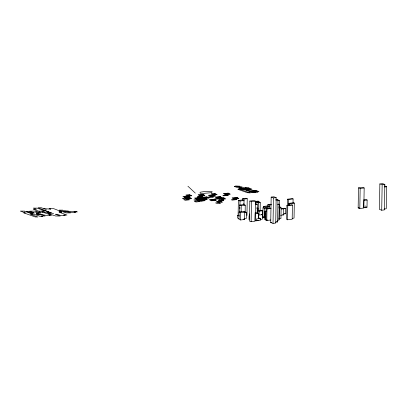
<?xml version="1.0" encoding="UTF-8"?>
<svg xmlns="http://www.w3.org/2000/svg" width="407" height="407" viewBox="0 0 407 407"><rect width="100%" height="100%" fill="white"/><g stroke="black" fill="none" stroke-linecap="round" stroke-linejoin="round"><path stroke-width="0.61" d="M239.265 215.318L237.546 215.527L237.5 218.01L239.163 218.605M238.11 215.537L238.375 200.437L242.384 199.949L244.047 200.544L243.971 204.95M239.072 211.955L238.945 219.383L240.608 219.978L244.617 219.49L244.744 212.062L243.081 211.467L239.072 211.955L240.735 212.546L244.744 212.062M239.448 212.53L239.581 205.067L243.59 204.584L245.253 205.174L245.156 212.398M239.906 208.582L239.927 207.321M239.957 205.433L240.033 201.027L238.375 200.437M240.608 219.978L240.735 212.546M241.132 211.879L241.244 205.662L239.581 205.067M242.628 200.514L242.664 198.652L245.996 198.245L247.247 198.692L246.952 215.456M243.813 204.685L243.839 203.444M243.879 200.961L243.915 199.099L242.664 198.652M243.783 211.986L244.928 211.849L246.591 212.444L246.489 218.361L244.195 218.64M249.033 219.607L249.099 215.761M249.822 201.027L249.471 221.082L251.134 221.678L255.143 221.194L255.494 201.134L253.831 200.544L249.822 201.027L251.485 201.623L255.494 201.134M249.659 216.102L249.7 213.879M251.134 221.678L251.485 201.623M256.405 220.813L256.441 218.966L260.449 218.483L260.419 220.324L256.405 220.813L255.296 220.416M257.158 213.365L257.316 204.553L256.064 204.105M257.804 213.278L257.896 208.226L256.842 207.85M258.272 211.06L258.42 202.808L257.555 202.503M258.297 218.549L258.359 215.14L262.367 214.657L261.258 214.26M258.359 218.574L258.45 213.187L257.199 212.739L254.975 213.009M258.984 202.62L259.005 201.394L258.145 201.083L255.235 201.44M259.066 214.901L259.132 211.223L257.88 210.775L261.213 210.368L262.464 210.816L262.286 219.195L259.997 219.475M260.129 210.648L260.271 202.564L259.412 202.259L255.23 202.788M263.003 207.819L262.846 216.819L264.509 217.414L264.667 208.415L263.003 207.819L267.012 207.336L268.676 207.926L264.667 208.415M263.568 207.626L263.594 206.4L267.603 205.917L269.266 206.507L269.236 208.348M264.194 217.664L264.204 217.252L262.953 216.804L262.942 217.216L264.194 217.664L262.53 217.867M264.779 211.253L264.636 219.465L265.496 219.775L265.639 211.559L264.779 211.253L266.524 211.04M270.843 219.989L266.768 220.487L265.908 220.177L266.112 208.669L270.767 208.104M266.768 220.487L266.972 208.974L266.112 208.669M267.847 206.415L267.882 204.614L271.215 204.212M269.098 206.863L269.134 205.062L267.882 204.614M270.726 222.578L271.169 197.1L273.855 196.774L276.16 197.599L275.712 223.072L273.031 223.397L270.726 222.578L271.8 222.446M273.031 223.397L273.473 197.924L271.169 197.1M275.437 222.202L277.584 221.942L277.971 199.903L275.666 199.084M278.21 204.034L279.314 204.431L279.044 220.085L277.325 220.294M279.08 219.683L279.411 200.59L278.159 200.147M279.848 207.962L279.879 206.11L279.044 205.81M278.775 207.539L279.884 207.402L281.135 207.85L280.947 218.554L278.729 218.824M280.616 215.298L283.526 214.942L283.638 208.776L282.773 208.47M283.654 214.026L285.399 213.812L285.49 208.532L284.63 208.226L281.028 208.679M286.91 205.347L286.665 219.49L287.525 219.8L292.18 219.236L292.43 205.092L291.57 204.782L286.91 205.347L287.769 205.657L292.43 205.092M287.474 205.337L287.581 199.181L292.236 198.616L293.101 198.926L293.025 203.235M287.525 219.8L287.769 205.657M288.344 205.031L288.441 199.491L287.581 199.181M288.761 205.209L288.797 203.332L293.452 202.767L294.312 203.073L294.052 218.101L292.307 218.315M289.621 205.515L289.657 203.637L288.797 203.332M358.15 207.911L358.501 187.856L362.51 187.373L364.173 187.963L363.822 208.018L359.813 208.506L358.15 207.911L359.295 207.774M359.813 208.506L360.164 188.451L358.501 187.856M365.089 207.641L365.12 205.794M367.129 200.015L363.797 200.417L363.675 207.601L367.007 207.199L367.129 200.015L365.878 199.567L363.66 199.837M379.853 183.928L379.405 209.402L381.71 210.226L384.396 209.9L384.839 184.422L382.534 183.603L379.853 183.928L382.158 184.747L384.839 184.422M381.71 210.226L382.158 184.747M384.345 185.913L386.65 186.732L386.263 208.771L384.116 209.03M234.417 186.492L238.39 186.716L245.792 189.357L241.819 189.133L234.417 186.492L235.699 185.968L239.672 186.197L244.877 188.054M238.39 186.716L239.672 186.197M237.998 189.367L239.774 188.645L242.435 188.797L251.836 192.155L250.061 192.872L247.4 192.725L237.998 189.367L240.659 189.52L250.061 192.872M240.659 189.52L242.435 188.797M242.541 188.838L243.808 188.65M244.592 188.171L245.558 187.78L248.86 187.968L251.511 188.914L250.549 189.306L247.247 189.118L244.592 188.171L247.899 188.36L250.549 189.306M256.965 191.794L255.25 192.496L252.589 192.343L244.454 189.443L246.23 188.721L248.891 188.873L257.692 192.053L258.974 191.534L256.262 190.568L253.139 190.39M247.899 188.36L248.86 187.968M247.827 188.812L248.453 188.558M244.454 189.443L247.115 189.596L249.13 188.797M247.4 192.725L248.448 192.297M256.262 190.568L254.98 191.087L251.007 190.863L253.719 191.829L257.692 192.053M252.589 192.343L253.632 191.916M217.44 201.77L220.121 201.445L222.425 202.269L219.739 202.589L216.341 201.434L220.35 200.951L222.013 201.541L218.004 202.03M243.915 199.099L247.247 198.692M240.033 201.027L244.047 200.544M273.473 197.924L276.16 197.599M360.164 188.451L364.173 187.963M255.515 201.816L259.005 201.394M275.824 200.163L277.971 199.903M384.503 186.991L386.65 186.732M255.504 203.164L260.271 202.564M277.747 200.793L279.411 200.59M288.441 199.491L293.101 198.926M241.244 205.662L245.253 205.174M255.647 204.757L257.316 204.553M269.134 205.062L271.352 204.792M277.599 204.64L279.314 204.431M289.657 203.637L294.312 203.073M269.266 206.507L265.252 206.995L263.594 206.4M256.786 208.359L257.896 208.226M278.77 206.242L279.879 206.11M266.972 208.974L271.047 208.481M278.912 208.119L281.135 207.85M244.297 212.719L246.591 212.444M259.132 211.223L262.464 210.816M283.16 208.811L285.49 208.532M281.308 209.056L283.638 208.776M258.45 213.187L255.118 213.589L254.991 220.777L258.323 220.37M262.535 217.455L264.204 217.252M265.908 220.177L267.653 219.968M43.829 208.623L50.707 209.162L49.023 208.562L53.526 208.593L62.169 211.905L58.893 211.879L61.798 212.179L59.61 212.403L66.972 215.028L63.701 215.003L65.176 215.532L60.674 215.501L57.255 214.28L55.245 214.265L60.211 216.036L55.708 216.005L48.357 213.731L50.392 213.746L48.448 213.049L51.669 213.075M46.332 209.534L41.3 207.738L38.075 207.712L53.612 213.767M64.774 210.948L68.559 211.172L65.334 211.152M41.875 210.912L45.07 212.052L42.643 212.037L43.31 212.271L43.04 212.271L38.97 211.92L39.789 212.21L38.716 212.205L40.939 212.998L37.876 212.973L35.221 212.027L38.421 212.052L35.76 211.101L29.619 211.157L34.656 212.953L30.327 212.922L40.222 216.453L42.816 216.468L41.494 216L45.126 216.025L41.824 214.845L38.192 214.82L36.503 214.219L39.133 214.235L36.335 213.568C41 213.787 45.314 215.954 50.092 215.522L49.41 215.278L51.516 215.293L44.098 212.647L48.54 212.566L47.395 212.154L49.059 212.169L45.091 210.75L43.335 210.74L43.061 210.643L44.231 210.648L37.164 208.13L33.288 208.099L36.528 209.259L33.257 209.234L38.558 211.126L42.44 211.157M30.118 211.365L26.236 211.335L29.574 212.525L33.455 212.556M248.356 188.522L249.522 188.589L248.102 188.085L245.253 187.922L246.21 188.263M366.173 206.904L367.007 207.199M247.054 188.309L248.122 188.69M247.115 189.596L255.25 192.496M237.683 186.676L243.101 188.609M284.539 213.507L285.399 213.812M282.667 214.637L283.526 214.942M264.733 213.807L265.593 214.113M264.682 216.58L265.547 216.89M276.434 221.53L277.584 221.942M258.786 217.887L260.449 218.483M205.464 198.926L207.127 199.522L203.118 200.005L201.455 199.415L205.856 198.809L204.192 198.214L200.178 198.702L201.841 199.293M201.913 200.249L203.164 200.697L199.832 201.099L198.58 200.656L203.597 200.056L205.26 200.651L201.246 201.134L199.583 200.544M198.865 200.341L196.749 199.588L193.874 199.934L195.991 200.687L201.892 199.985L200.641 199.537L197.309 199.944L198.56 200.386M237.546 215.527L239.209 216.122M243.508 219.098L244.617 219.49M50.3 212.937L47.263 212.978M187.922 186.223L195.289 193.101M218.844 199.934L218.523 200.595L223.25 200.783L223.57 200.122L218.844 199.934M212.057 191.839L211.66 192.44L210.2 192.806L205.133 193.233L204.39 193.59L200.417 193.361L199.929 192.857L200.402 192.165L204.635 191.529L208.242 191.407L212.057 191.839M189.265 194.622L185.933 195.024L187.184 195.472L190.517 195.07L189.265 194.622M190.542 195.335L187.21 195.736L188.461 196.184L191.794 195.777L190.542 195.335M186.95 196.006L182.936 196.495L184.6 197.085L188.614 196.601L186.95 196.006M202.762 194.307L198.102 194.872L198.962 195.182L203.622 194.617L202.762 194.307M188.67 196.464L185.338 196.866L186.589 197.314L189.921 196.912L188.67 196.464M214.611 193.432L211.279 193.834L212.53 194.281L215.863 193.88L214.611 193.432M188.222 196.718L184.213 197.207L185.877 197.797L189.886 197.314L188.222 196.718M204.034 195.019L199.379 195.584L200.239 195.894L204.894 195.329L204.034 195.019M215.888 194.144L212.551 194.546L213.802 194.994L217.14 194.587L215.888 194.144M186.355 197.848L182.341 198.336L184.005 198.926L188.019 198.443L186.355 197.848M212.291 194.816L208.282 195.304L209.946 195.894L213.955 195.411L212.291 194.816M202.167 196.154L197.507 196.718L198.367 197.024L203.027 196.459L202.167 196.154M228.103 193.116L223.448 193.681L224.308 193.991L228.963 193.427L228.103 193.116M190.11 197.838L186.777 198.24L188.029 198.687L191.361 198.285L190.11 197.838M189.662 198.092L185.653 198.58L187.317 199.171L191.326 198.687L189.662 198.092M201.007 196.83L197.136 197.298L198.708 197.858L202.579 197.39L201.007 196.83M214.016 195.274L210.684 195.675L211.935 196.123L215.267 195.721L214.016 195.274M213.568 195.528L209.559 196.016L211.218 196.606L215.232 196.123L213.568 195.528M197.344 197.746L194.47 198.092L196.586 198.845L199.461 198.499L197.344 197.746M229.38 193.829L224.72 194.393L225.58 194.704L230.24 194.139L229.38 193.829M206.507 196.83L203.174 197.232L204.426 197.68L207.758 197.278L206.507 196.83M187.795 199.221L183.781 199.71L185.444 200.305L189.459 199.817L187.795 199.221M202.279 197.543L198.413 198.011L199.985 198.57L203.856 198.102L202.279 197.543M203.607 197.527L198.947 198.092L199.806 198.397L204.467 197.833L203.607 197.527M211.696 196.657L207.687 197.146L209.351 197.736L213.36 197.253L211.696 196.657M198.621 198.453L195.747 198.804L197.858 199.557L200.737 199.211L198.621 198.453M227.508 194.963L222.853 195.528L223.713 195.833L228.368 195.268L227.508 194.963M207.784 197.543L204.451 197.944L205.703 198.392L209.035 197.99L207.784 197.543M220.004 196.52L215.344 197.085L216.203 197.39L220.864 196.825L220.004 196.52M205.911 198.672L202.579 199.074L203.831 199.522L207.163 199.12L205.911 198.672M221.276 197.227L216.621 197.792L217.48 198.102L222.136 197.537L221.276 197.227M223.265 197.721L219.933 198.128L221.184 198.57L224.516 198.168L223.265 197.721M198.321 200.926L194.312 201.409L195.976 202.004L199.985 201.516L198.321 200.926M219.409 198.362L214.748 198.926L215.608 199.232L220.268 198.667L219.409 198.362M214.133 199.227L209.473 199.791L210.338 200.096L214.993 199.532L214.133 199.227M224.537 198.433L221.205 198.835L222.456 199.282L225.788 198.881L224.537 198.433M215.405 199.939L210.75 200.503L211.609 200.809L216.27 200.244L215.405 199.939M236.757 197.41L232.097 197.975L232.962 198.28L237.617 197.716L236.757 197.41M222.67 199.562L219.337 199.969L220.589 200.412L223.921 200.01L222.67 199.562M238.029 198.123L233.374 198.687L234.234 198.992L238.894 198.428L238.029 198.123M236.162 199.252L231.502 199.817L232.366 200.122L237.022 199.557L236.162 199.252M218.254 202.574L215.568 202.9L217.872 203.724L220.553 203.398L218.254 202.574M62.449 210.139L59.229 210.114L63.543 211.655L66.763 211.676L62.449 210.139M75.59 211.319L68.585 211.538L70.96 212.388L75.463 212.418L73.982 211.889L77.254 211.915L75.59 211.319M24.227 211.116L20.35 211.085L25.387 212.886L23.815 212.871L35.256 216.956L37.851 216.972L30.383 214.306L33.237 214.331L24.227 211.116M67.725 211.935L63.222 211.899L65.995 212.892L70.497 212.922L67.725 211.935"/></g></svg>
